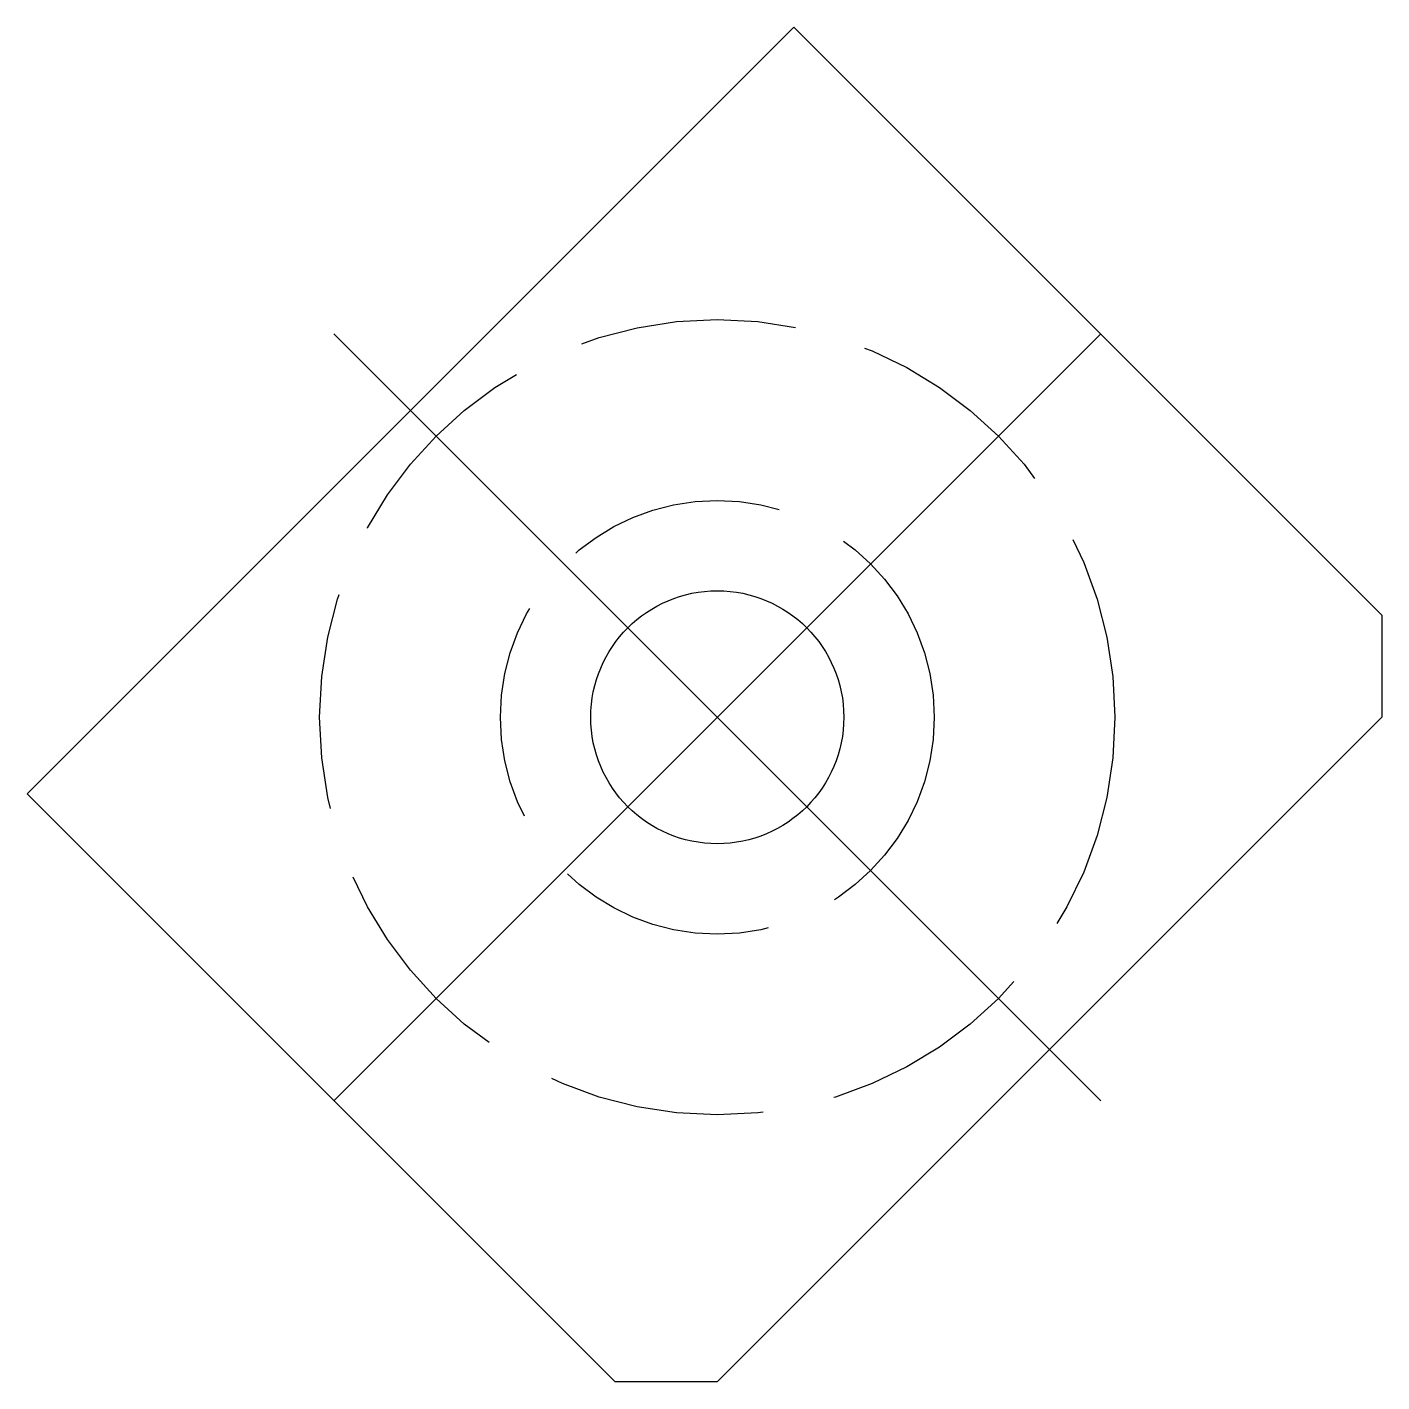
# Model space of a CAD drawing. Extents: x 175.8 to 194.6, y 775.2 to 793.9.
import ezdxf

# ---------------------------------------------------------------- set-up
doc = ezdxf.new("R2010")
doc.units = 0
doc.header["$MEASUREMENT"] = 0
doc.linetypes.add('CENTER', pattern=[22, 20, -1, 0, -1])
doc.linetypes.add('DASHED', pattern=[4, 3, -1])
doc.layers.get('0').update_dxf_attribs({"linetype": 'CONTINUOUS'})
doc.layers.add('$PARTREF_BOM', color=7, linetype='CONTINUOUS')
doc.styles.get("Standard").update_dxf_attribs({"font": 'txt.shx', "bigfont": 'chineset.shx'})

# ---------------------------------------------------------------- blocks, each defined once
blk = doc.blocks.new('PARTREF')
at = {"layer": '$PARTREF_BOM', "color": 2}
for p, q in [((-1.75, -1.75), (1.75, 1.75)), ((-1.75, 1.75), (1.75, -1.75))]:
    blk.add_line(p, q, dxfattribs=at)
blk.add_circle((0, 0), 1.75, dxfattribs=at)
at = {"layer": '$PARTREF_BOM', "color": 2, "flags": 1}
for tag, p in [('TAG15', (5.594, -4.742)), ('TAG5', (-16.086, -4.95)), ('TAG10', (-5.651, -4.998)), ('TAG14', (5.594, -8.742)), ('TAG4', (-16.086, -8.95)), ('TAG9', (-5.651, -8.998)), ('TAG13', (5.594, -12.742)), ('TAG3', (-16.086, -12.95)), ('TAG8', (-5.651, -12.998)), ('TAG12', (5.594, -16.742)), ('TAG2', (-16.086, -16.95)), ('TAG7', (-5.651, -16.998)), ('TAG11', (5.594, -20.742)), ('TAG1', (-16.086, -20.95)), ('TAG6', (-5.651, -20.998))]:
    blk.add_attdef(tag, p, '', height=2.5, dxfattribs=at)

msp = doc.modelspace()

# ---------------------------------------------------------------- linework, layer by layer
at = {"color": 7, "linetype": 'CONTINUOUS'}
for p, q in [((186.44, 793.892), (175.833, 783.285)), ((194.571, 785.76), (186.44, 793.892)), ((180.076, 789.649), (190.682, 779.042)), ((194.571, 785.76), (194.571, 784.346)), ((194.571, 784.346), (185.379, 775.153)), ((183.965, 775.153), (175.833, 783.285)), ((185.379, 775.153), (183.965, 775.153))]:
    msp.add_line(p, q, dxfattribs=at)
at = {"color": 1, "linetype": 'CENTER'}
msp.add_line((180.076, 779.042), (190.682, 789.649), dxfattribs=at)
at = {"color": 3, "linetype": 'DASHED'}
for radius in [5.5, 3]:
    msp.add_circle((185.379, 784.346), radius, dxfattribs=at)

# ---------------------------------------------------------------- block references
at = {"color": 7}
msp.add_blockref('PARTREF', (185.379, 784.346), dxfattribs=at)

doc.saveas('drawing.dxf')
